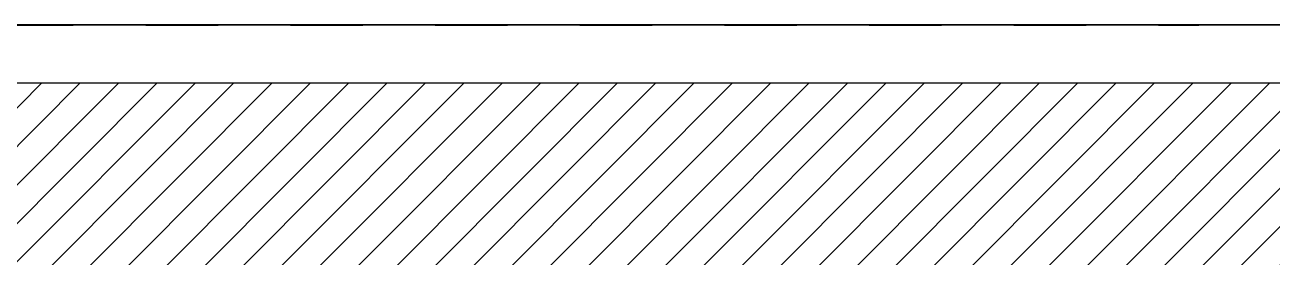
# Model space of a CAD drawing. Extents: x 185 to 567, y -69 to 170.
# Drawn here: x 249.69 to 251.413, y 120.447 to 120.767 of the extents above; entities that cross this region are included whole.
import ezdxf

# ---------------------------------------------------------------- set-up
doc = ezdxf.new("R2010")
doc.units = 0
doc.header["$LTSCALE"] = 0.25
doc.header["$MEASUREMENT"] = 0
doc.linetypes.add('LEVELS 2$0$DOT2', pattern=[0.125, 0, -0.125])
for name, color, linetype in [('A-SECHAT', 8, 'CONTINUOUS'), ('A-SECLAS', 94, 'CONTINUOUS'), ('A-WLSEC', 7, 'CONTINUOUS'), ('LEVELS 2$0$A-HATCH', 112, 'CONTINUOUS')]:
    doc.layers.add(name, color=color, linetype=linetype)

# ---------------------------------------------------------------- blocks, each defined once
blk = doc.blocks.new('LEVELS 2')
at = {"layer": 'LEVELS 2$0$A-HATCH', "linetype": 'LEVELS 2$0$DOT2', "ltscale": 2}
blk.add_line((189.3891, 19.672, 0), (204.6446, 19.672, 0), dxfattribs=at)

msp = doc.modelspace()

# ---------------------------------------------------------------- hatches: boundary and pattern name
at = {"layer": 'A-SECHAT'}
h = msp.add_hatch(dxfattribs=at)
h.set_pattern_fill('ANSI31', color=256, scale=0.3, style=0)
h.set_pattern_definition([(45, (247.172777, 120.42746), (-0.026516504, 0.026516504), [])])
h.paths.add_polyline_path([(266.3928, 120.4275), (266.6428, 120.4275), (268.3928, 120.4275), (268.3928, 120.6875), (268.1428, 120.6875), (259.1528, 120.6875), (258.9028, 120.6875), (256.6628, 120.6875), (256.4128, 120.6875), (247.4228, 120.6875), (247.1728, 120.6875), (247.1728, 120.4275), (248.9228, 120.4275), (249.1728, 120.4275), (256.4128, 120.4275), (256.6628, 120.4275), (258.9028, 120.4275), (259.1528, 120.4275)])

# ---------------------------------------------------------------- linework, layer by layer
at = {"layer": 'A-SECLAS'}
for p, q in [((247.4228, 120.7675, 0), (256.4128, 120.7675, 0)), ((256.4128, 120.7675), (247.4228, 120.7675))]:
    msp.add_line(p, q, dxfattribs=at)
at = {"layer": 'A-WLSEC'}
msp.add_line((247.4228, 120.6875), (256.4128, 120.6875), dxfattribs=at)

# ---------------------------------------------------------------- block references
at = {"layer": 'A-WLSEC', "color": 6}
msp.add_blockref('LEVELS 2', (46.6675, 101.0954), dxfattribs=at)

doc.saveas('drawing.dxf')
